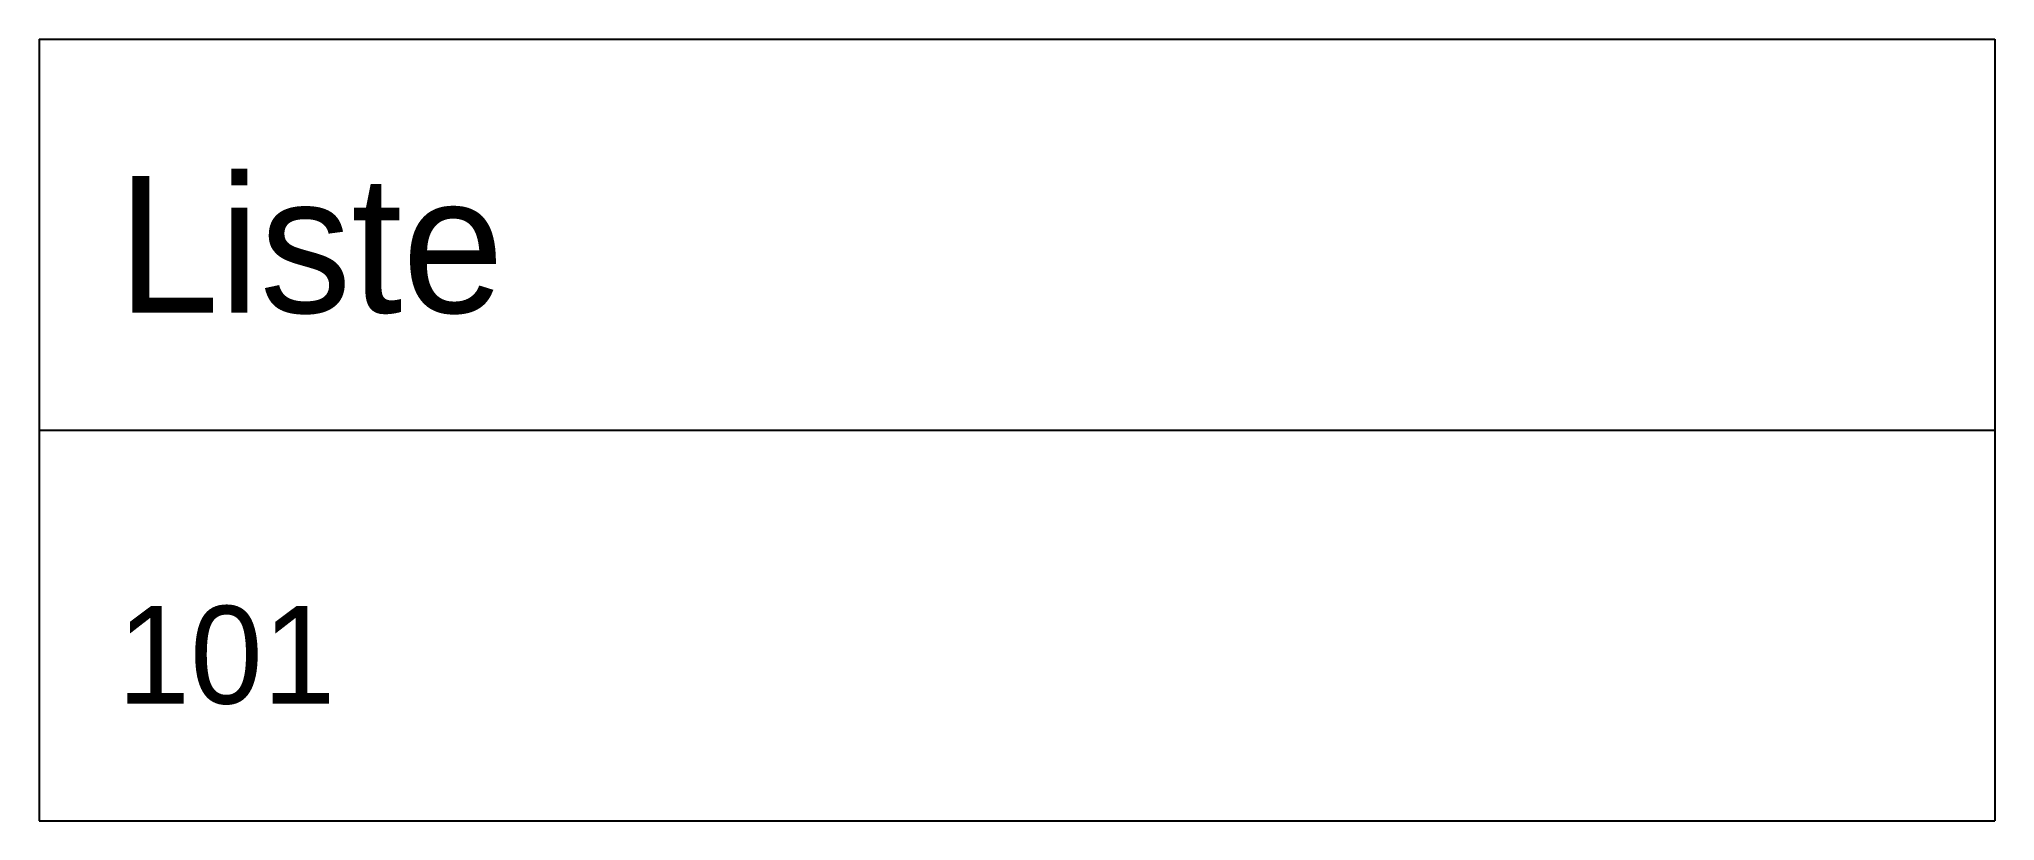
# Model space of a CAD drawing. Header units: metres. Extents: x 100 to 105, y 198 to 200.
import ezdxf

# ---------------------------------------------------------------- set-up
doc = ezdxf.new("R2010")
doc.units = ezdxf.units.M

# ---------------------------------------------------------------- blocks, each defined once
blk = doc.blocks.new('*T1')
for p, q in [((0, 0), (5, 0)), ((0, 0), (0, -2)), ((5, 0), (5, -2)), ((0, -1), (5, -1)), ((0, -2), (5, -2))]:
    blk.add_line(p, q)
for s, height, p in [('Liste', 0.35, (0.2, -0.7)), ('101', 0.25, (0.2, -1.7))]:
    blk.add_text(s, height=height).set_placement(p)

msp = doc.modelspace()

# ---------------------------------------------------------------- block references
msp.add_blockref('*T1', (100, 200))

doc.saveas('drawing.dxf')
